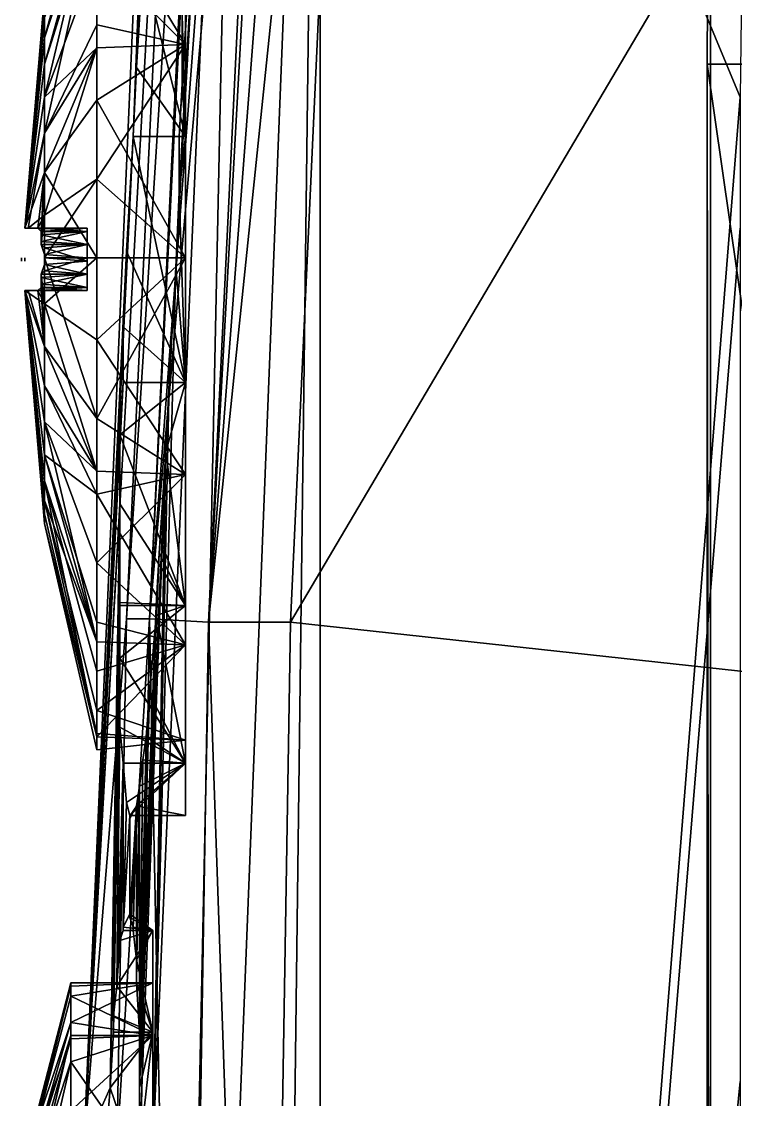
# Model space of a CAD drawing. Header units: metres. Extents: x -0.073 to 0.073, y -0.252 to 0.252.
# Drawn here: x -0.07219 to -0.05859, y 0.09653 to 0.11706 of the extents above; entities that cross this region are included whole.
import ezdxf

# ---------------------------------------------------------------- set-up
doc = ezdxf.new("R2010")
doc.units = ezdxf.units.M
for name, color, linetype in [('Object_0177', 9, 'CONTINUOUS'), ('Object_0185', 9, 'CONTINUOUS'), ('Object_0190', 9, 'CONTINUOUS'), ('Object_0280', 9, 'CONTINUOUS'), ('Object_0283', 9, 'CONTINUOUS'), ('Object_0285', 9, 'CONTINUOUS'), ('Object_0438', 9, 'CONTINUOUS'), ('Object_0509', 9, 'CONTINUOUS'), ('Object_0513', 9, 'CONTINUOUS'), ('Object_0540', 9, 'CONTINUOUS'), ('Object_0564', 9, 'CONTINUOUS'), ('Object_0565', 9, 'CONTINUOUS'), ('Object_0613', 9, 'CONTINUOUS'), ('Object_0695', 9, 'CONTINUOUS'), ('Object_0696', 9, 'CONTINUOUS'), ('Object_0697', 9, 'CONTINUOUS'), ('Object_0837', 9, 'CONTINUOUS'), ('Object_0838', 9, 'CONTINUOUS'), ('Object_0839', 9, 'CONTINUOUS'), ('Object_0851', 9, 'CONTINUOUS'), ('Object_0872', 9, 'CONTINUOUS'), ('Object_0928', 9, 'CONTINUOUS'), ('Object_0967', 9, 'CONTINUOUS'), ('Object_1019', 9, 'CONTINUOUS'), ('Object_1033', 9, 'CONTINUOUS'), ('Object_1059', 133, 'CONTINUOUS'), ('Object_1060', 133, 'CONTINUOUS')]:
    doc.layers.add(name, color=color, linetype=linetype)

msp = doc.modelspace()

# ---------------------------------------------------------------- linework, layer by layer
at = {"layer": 'Object_0177'}
for points in [[(-0.050375, 0.133875, 0.181312), (-0.067063, 0.105625, 0.181312), (0.025312, 0.095563, 0.181312)], [(-0.067063, 0.105625, 0.181312), (-0.050375, 0.133875, 0.181312), (-0.065813, 0.13275, 0.181312)], [(-0.067563, 0.075063, 0.181312), (0.025312, 0.095563, 0.181312), (-0.067063, 0.105625, 0.181312)]]:
    msp.add_3dface(points, dxfattribs=at)
at = {"layer": 'Object_0185'}
for points in [[(-0.06925, 0.135938, 0.168125), (-0.071, 0.095625, 0.168125), (-0.06875, 0.135625, 0.178313)], [(-0.070188, 0.105688, 0.178313), (-0.06875, 0.135625, 0.178313), (-0.071, 0.095625, 0.168125)], [(-0.071, 0.095625, 0.168125), (-0.070375, 0.095563, 0.178313), (-0.070188, 0.105688, 0.178313)]]:
    msp.add_3dface(points, dxfattribs=at)
at = {"layer": 'Object_0190'}
for points in [[(-0.070188, 0.105688, 0.178313), (-0.068313, 0.135188, 0.179812), (-0.06875, 0.135625, 0.178313)], [(-0.06975, 0.105688, 0.179812), (-0.068313, 0.135188, 0.179812), (-0.070188, 0.105688, 0.178313)], [(-0.068313, 0.135188, 0.179812), (-0.06975, 0.105688, 0.179812), (-0.06825, 0.135125, 0.179938)], [(-0.067563, 0.134438, 0.180688), (-0.06825, 0.135125, 0.179938), (-0.06975, 0.105688, 0.179812)], [(-0.06975, 0.105688, 0.179812), (-0.06725, 0.134125, 0.180875), (-0.067563, 0.134438, 0.180688)], [(-0.06725, 0.134125, 0.180875), (-0.06975, 0.105688, 0.179812), (-0.068625, 0.105625, 0.180937)], [(-0.068625, 0.105625, 0.180937), (-0.067063, 0.133938, 0.181), (-0.06725, 0.134125, 0.180875)], [(-0.067063, 0.133938, 0.181), (-0.068625, 0.105625, 0.180937), (-0.0665, 0.133438, 0.181188)], [(-0.065813, 0.13275, 0.181312), (-0.0665, 0.133438, 0.181188), (-0.068625, 0.105625, 0.180937)], [(-0.065813, 0.13275, 0.181312), (-0.068625, 0.105625, 0.180937), (-0.067063, 0.105625, 0.181312)], [(-0.070188, 0.105688, 0.178313), (-0.070375, 0.095563, 0.178313), (-0.06975, 0.105688, 0.179812)], [(-0.07025, 0.075063, 0.179812), (-0.06975, 0.105688, 0.179812), (-0.070375, 0.095563, 0.178313)], [(-0.06975, 0.105688, 0.179812), (-0.07025, 0.075063, 0.179812), (-0.069125, 0.075063, 0.180937)], [(-0.069125, 0.075063, 0.180937), (-0.068625, 0.105625, 0.180937), (-0.06975, 0.105688, 0.179812)], [(-0.068625, 0.105625, 0.180937), (-0.069125, 0.075063, 0.180937), (-0.067563, 0.075063, 0.181312)], [(-0.067563, 0.075063, 0.181312), (-0.067063, 0.105625, 0.181312), (-0.068625, 0.105625, 0.180937)]]:
    msp.add_3dface(points, dxfattribs=at)
at = {"layer": 'Object_0280'}
for points in [[(-0.06925, 0.135938, 0.168125), (-0.070063, 0.114875, 0.161625), (-0.071, 0.095625, 0.168125)], [(-0.07, 0.116188, 0.161187), (-0.070063, 0.114875, 0.161625), (-0.06925, 0.135938, 0.168125)], [(-0.06925, 0.135938, 0.168125), (-0.069875, 0.118125, 0.16025), (-0.07, 0.116188, 0.161187)], [(-0.069688, 0.095563, 0.138125), (-0.06925, 0.112375, 0.140625), (-0.068, 0.13475, 0.138125)], [(-0.069187, 0.113812, 0.140688), (-0.068, 0.13475, 0.138125), (-0.06925, 0.112375, 0.140625)], [(-0.068, 0.13475, 0.138125), (-0.069187, 0.113812, 0.140688), (-0.069187, 0.114875, 0.140938)], [(-0.069187, 0.114875, 0.140938), (-0.069125, 0.115875, 0.141188), (-0.068, 0.13475, 0.138125)], [(-0.069125, 0.117188, 0.141687), (-0.068, 0.13475, 0.138125), (-0.069125, 0.115875, 0.141188)], [(-0.070063, 0.114875, 0.161625), (-0.070188, 0.112687, 0.161875), (-0.071, 0.095625, 0.168125)], [(-0.07025, 0.11125, 0.161813), (-0.071, 0.095625, 0.168125), (-0.070188, 0.112687, 0.161875)], [(-0.06925, 0.112375, 0.140625), (-0.069688, 0.095563, 0.138125), (-0.069375, 0.110188, 0.140875)], [(-0.071, 0.095625, 0.168125), (-0.07025, 0.11125, 0.161813), (-0.07025, 0.110188, 0.161563)], [(-0.07025, 0.110188, 0.161563), (-0.070313, 0.109188, 0.161313), (-0.071, 0.095625, 0.168125)], [(-0.069375, 0.110188, 0.140875), (-0.069688, 0.095563, 0.138125), (-0.069437, 0.108875, 0.141312)], [(-0.070313, 0.107875, 0.160812), (-0.071, 0.095625, 0.168125), (-0.070313, 0.109188, 0.161313)], [(-0.069938, 0.095563, 0.143688), (-0.069938, 0.09675, 0.144437), (-0.069437, 0.108875, 0.141312)], [(-0.069938, 0.0975, 0.145125), (-0.069437, 0.108875, 0.141312), (-0.069938, 0.09675, 0.144437)], [(-0.069938, 0.0975, 0.145125), (-0.069563, 0.106938, 0.14225), (-0.069437, 0.108875, 0.141312)], [(-0.069938, 0.095563, 0.143688), (-0.069437, 0.108875, 0.141312), (-0.069688, 0.095563, 0.138125)], [(-0.071, 0.095625, 0.168125), (-0.070313, 0.107875, 0.160812), (-0.0705, 0.09675, 0.158125)], [(-0.070313, 0.106, 0.159625), (-0.0705, 0.09675, 0.158125), (-0.070313, 0.107875, 0.160812)], [(-0.069563, 0.106938, 0.14225), (-0.069938, 0.0975, 0.145125), (-0.069625, 0.105938, 0.142937)], [(-0.0705, 0.09675, 0.158125), (-0.070313, 0.106, 0.159625), (-0.070313, 0.105938, 0.159562)], [(-0.070313, 0.105938, 0.159562), (-0.070313, 0.104937, 0.158687), (-0.0705, 0.09675, 0.158125)], [(-0.069625, 0.10575, 0.143062), (-0.069625, 0.105938, 0.142937), (-0.069938, 0.0975, 0.145125)], [(-0.06975, 0.10425, 0.144625), (-0.069625, 0.10575, 0.143062), (-0.069938, 0.0975, 0.145125)], [(-0.0705, 0.09675, 0.158125), (-0.070313, 0.104937, 0.158687), (-0.070438, 0.097812, 0.157)], [(-0.070438, 0.098125, 0.15675), (-0.070313, 0.104937, 0.158687), (-0.070375, 0.098688, 0.155937)], [(-0.070313, 0.104937, 0.158687), (-0.070438, 0.098125, 0.15675), (-0.070438, 0.097812, 0.157)], [(-0.070313, 0.103625, 0.157), (-0.070375, 0.098688, 0.155937), (-0.070313, 0.104937, 0.158687)], [(-0.069938, 0.0975, 0.145125), (-0.069813, 0.103438, 0.14575), (-0.06975, 0.10425, 0.144625)], [(-0.07025, 0.102938, 0.155875), (-0.070375, 0.098688, 0.155937), (-0.070313, 0.103625, 0.157)], [(-0.069813, 0.103438, 0.14575), (-0.069938, 0.0975, 0.145125), (-0.069875, 0.103, 0.146688)], [(-0.070375, 0.098688, 0.155937), (-0.07025, 0.102938, 0.155875), (-0.070313, 0.099562, 0.154125)], [(-0.070313, 0.099562, 0.154125), (-0.07025, 0.102938, 0.155813), (-0.07025, 0.09975, 0.153313)], [(-0.07025, 0.102938, 0.155813), (-0.070313, 0.099562, 0.154125), (-0.07025, 0.102938, 0.155875)], [(-0.070188, 0.102187, 0.15375), (-0.07025, 0.09975, 0.153313), (-0.07025, 0.102938, 0.155813)], [(-0.069875, 0.103, 0.146688), (-0.069938, 0.097812, 0.1455), (-0.069938, 0.1025, 0.14775)], [(-0.069938, 0.097812, 0.1455), (-0.069875, 0.103, 0.146688), (-0.069938, 0.0975, 0.145125)], [(-0.069938, 0.1025, 0.14775), (-0.07, 0.099188, 0.1475), (-0.07, 0.102125, 0.149125)], [(-0.07, 0.099188, 0.1475), (-0.069938, 0.1025, 0.14775), (-0.07, 0.09875, 0.146625)], [(-0.07, 0.09875, 0.146625), (-0.069938, 0.1025, 0.14775), (-0.069938, 0.097812, 0.1455)], [(-0.070125, 0.101938, 0.152375), (-0.07025, 0.099813, 0.153187), (-0.070188, 0.102187, 0.15375)], [(-0.07025, 0.09975, 0.153313), (-0.070188, 0.102187, 0.15375), (-0.07025, 0.099813, 0.153187)], [(-0.070125, 0.1, 0.150313), (-0.07, 0.102125, 0.149125), (-0.070063, 0.099813, 0.149375)], [(-0.07, 0.102125, 0.149125), (-0.070125, 0.1, 0.150313), (-0.070125, 0.101875, 0.15125)], [(-0.070063, 0.09975, 0.149188), (-0.070063, 0.099813, 0.149375), (-0.07, 0.102125, 0.149125)], [(-0.070063, 0.09975, 0.149188), (-0.07, 0.102125, 0.149125), (-0.07, 0.099188, 0.1475)], [(-0.07025, 0.099813, 0.153187), (-0.070125, 0.101938, 0.152375), (-0.070125, 0.100062, 0.15125)], [(-0.070125, 0.101875, 0.15125), (-0.070125, 0.100062, 0.15125), (-0.070125, 0.101938, 0.15125)], [(-0.070125, 0.101938, 0.15125), (-0.070125, 0.100062, 0.15125), (-0.070125, 0.101938, 0.152375)], [(-0.070125, 0.100062, 0.15125), (-0.070125, 0.101875, 0.15125), (-0.070125, 0.1, 0.150313)], [(-0.0705, 0.09675, 0.158125), (-0.070562, 0.095938, 0.158687), (-0.071, 0.095625, 0.168125)]]:
    msp.add_3dface(points, dxfattribs=at)
at = {"layer": 'Object_0283'}
for points in [[(-0.070125, 0.100062, 0.15125), (-0.069688, 0.09975, 0.153375), (-0.07025, 0.099813, 0.153187)], [(-0.069688, 0.09975, 0.153375), (-0.070125, 0.100062, 0.15125), (-0.069688, 0.09975, 0.149125)], [(-0.070125, 0.1, 0.150313), (-0.069688, 0.09975, 0.149125), (-0.070125, 0.100062, 0.15125)], [(-0.069688, 0.09975, 0.149125), (-0.070125, 0.1, 0.150313), (-0.070063, 0.099813, 0.149375)], [(-0.07025, 0.09975, 0.153313), (-0.07025, 0.099813, 0.153187), (-0.069688, 0.09975, 0.153375)], [(-0.070063, 0.099813, 0.149375), (-0.070063, 0.09975, 0.149188), (-0.069688, 0.09975, 0.149125)], [(-0.069688, 0.097812, 0.157062), (-0.070375, 0.098688, 0.155937), (-0.069688, 0.09975, 0.153375)], [(-0.070313, 0.099562, 0.154125), (-0.069688, 0.09975, 0.153375), (-0.070375, 0.098688, 0.155937)], [(-0.069688, 0.09975, 0.153375), (-0.070313, 0.099562, 0.154125), (-0.07025, 0.09975, 0.153313)], [(-0.07, 0.099188, 0.1475), (-0.069688, 0.09975, 0.149125), (-0.070063, 0.09975, 0.149188)], [(-0.069688, 0.09975, 0.149125), (-0.07, 0.099188, 0.1475), (-0.069688, 0.097812, 0.145437)], [(-0.07, 0.09875, 0.146625), (-0.069688, 0.097812, 0.145437), (-0.07, 0.099188, 0.1475)], [(-0.070375, 0.098688, 0.155937), (-0.069688, 0.097812, 0.157062), (-0.070438, 0.098125, 0.15675)], [(-0.069688, 0.097812, 0.145437), (-0.07, 0.09875, 0.146625), (-0.069938, 0.097812, 0.1455)], [(-0.070438, 0.097812, 0.157), (-0.070438, 0.098125, 0.15675), (-0.069688, 0.097812, 0.157062)], [(-0.070438, 0.097812, 0.157), (-0.069688, 0.097812, 0.157062), (-0.0705, 0.09675, 0.158125)], [(-0.069688, 0.094375, 0.159437), (-0.0705, 0.09675, 0.158125), (-0.069688, 0.097812, 0.157062)], [(-0.069688, 0.097812, 0.145437), (-0.069938, 0.097812, 0.1455), (-0.069938, 0.0975, 0.145125)], [(-0.069938, 0.0975, 0.145125), (-0.069938, 0.09675, 0.144437), (-0.069688, 0.097812, 0.145437)], [(-0.069938, 0.095563, 0.143688), (-0.069688, 0.097812, 0.145437), (-0.069938, 0.09675, 0.144437)], [(-0.069688, 0.097812, 0.145437), (-0.069938, 0.095563, 0.143688), (-0.069688, 0.094375, 0.143062)], [(-0.0705, 0.09675, 0.158125), (-0.069688, 0.094375, 0.159437), (-0.070562, 0.095938, 0.158687)]]:
    msp.add_3dface(points, dxfattribs=at)
at = {"layer": 'Object_0285'}
for points in [[(-0.069063, 0.114875, 0.161625), (-0.069875, 0.118125, 0.16025), (-0.069063, 0.119125, 0.159562)], [(-0.069063, 0.119125, 0.142937), (-0.069063, 0.119063, 0.142875), (-0.069063, 0.114875, 0.140875)], [(-0.069125, 0.117188, 0.141687), (-0.069063, 0.114875, 0.140875), (-0.069063, 0.119063, 0.142875)], [(-0.069875, 0.118125, 0.16025), (-0.069063, 0.114875, 0.161625), (-0.07, 0.116188, 0.161187)], [(-0.069063, 0.114875, 0.140875), (-0.069125, 0.117188, 0.141687), (-0.069125, 0.115875, 0.141188)], [(-0.069063, 0.114875, 0.161625), (-0.070063, 0.114875, 0.161625), (-0.07, 0.116188, 0.161187)], [(-0.069125, 0.115875, 0.141188), (-0.069187, 0.114875, 0.140938), (-0.069063, 0.114875, 0.140875)], [(-0.070063, 0.114875, 0.161625), (-0.069063, 0.110188, 0.161625), (-0.070188, 0.112687, 0.161875)], [(-0.069063, 0.110188, 0.161625), (-0.070063, 0.114875, 0.161625), (-0.069063, 0.114875, 0.161625)], [(-0.069187, 0.113812, 0.140688), (-0.069063, 0.114875, 0.140875), (-0.069187, 0.114875, 0.140938)], [(-0.069063, 0.114875, 0.140875), (-0.069187, 0.113812, 0.140688), (-0.069063, 0.110188, 0.140875)], [(-0.06925, 0.112375, 0.140625), (-0.069063, 0.110188, 0.140875), (-0.069187, 0.113812, 0.140688)], [(-0.07025, 0.11125, 0.161813), (-0.070188, 0.112687, 0.161875), (-0.069063, 0.110188, 0.161625)], [(-0.069063, 0.110188, 0.140875), (-0.06925, 0.112375, 0.140625), (-0.069375, 0.110188, 0.140875)], [(-0.069063, 0.110188, 0.161625), (-0.07025, 0.110188, 0.161563), (-0.07025, 0.11125, 0.161813)], [(-0.069063, 0.105938, 0.159562), (-0.070313, 0.109188, 0.161313), (-0.069063, 0.110188, 0.161625)], [(-0.07025, 0.110188, 0.161563), (-0.069063, 0.110188, 0.161625), (-0.070313, 0.109188, 0.161313)], [(-0.069437, 0.108875, 0.141312), (-0.069063, 0.110188, 0.140875), (-0.069375, 0.110188, 0.140875)], [(-0.069063, 0.110188, 0.140875), (-0.069437, 0.108875, 0.141312), (-0.069063, 0.105938, 0.142937)], [(-0.070313, 0.109188, 0.161313), (-0.069063, 0.105938, 0.159562), (-0.070313, 0.107875, 0.160812)], [(-0.069563, 0.106938, 0.14225), (-0.069063, 0.105938, 0.142937), (-0.069437, 0.108875, 0.141312)], [(-0.070313, 0.106, 0.159625), (-0.070313, 0.107875, 0.160812), (-0.069063, 0.105938, 0.159562)], [(-0.069063, 0.105938, 0.142937), (-0.069563, 0.106938, 0.14225), (-0.069625, 0.105938, 0.142937)], [(-0.069063, 0.105938, 0.159562), (-0.070313, 0.105938, 0.159562), (-0.070313, 0.106, 0.159625)], [(-0.069063, 0.102938, 0.155875), (-0.070313, 0.104937, 0.158687), (-0.069063, 0.105938, 0.159562)], [(-0.070313, 0.105938, 0.159562), (-0.069063, 0.105938, 0.159562), (-0.070313, 0.104937, 0.158687)], [(-0.06975, 0.10425, 0.144625), (-0.069063, 0.102938, 0.146625), (-0.069625, 0.10575, 0.143062)], [(-0.069063, 0.105938, 0.142937), (-0.069625, 0.10575, 0.143062), (-0.069063, 0.102938, 0.146625)], [(-0.069625, 0.10575, 0.143062), (-0.069063, 0.105938, 0.142937), (-0.069625, 0.105938, 0.142937)], [(-0.070313, 0.104937, 0.158687), (-0.069063, 0.102938, 0.155875), (-0.070313, 0.103625, 0.157)], [(-0.06975, 0.10425, 0.144625), (-0.069813, 0.103438, 0.14575), (-0.069063, 0.102938, 0.146625)], [(-0.07025, 0.102938, 0.155875), (-0.070313, 0.103625, 0.157), (-0.069063, 0.102938, 0.155875)], [(-0.069875, 0.103, 0.146688), (-0.069063, 0.102938, 0.146625), (-0.069813, 0.103438, 0.14575)], [(-0.07025, 0.102938, 0.155813), (-0.07025, 0.102938, 0.155875), (-0.069063, 0.102938, 0.155875)], [(-0.069063, 0.102938, 0.155875), (-0.070188, 0.102187, 0.15375), (-0.07025, 0.102938, 0.155813)], [(-0.070188, 0.102187, 0.15375), (-0.069063, 0.102938, 0.155875), (-0.070125, 0.101938, 0.152375)], [(-0.069063, 0.101938, 0.15125), (-0.070125, 0.101938, 0.152375), (-0.069063, 0.102938, 0.155875)], [(-0.069063, 0.102938, 0.146625), (-0.07, 0.102125, 0.149125), (-0.069063, 0.101938, 0.15125)], [(-0.07, 0.102125, 0.149125), (-0.069063, 0.102938, 0.146625), (-0.069938, 0.1025, 0.14775)], [(-0.069063, 0.102938, 0.146625), (-0.069875, 0.103, 0.146688), (-0.069938, 0.1025, 0.14775)], [(-0.070125, 0.101938, 0.15125), (-0.069063, 0.101938, 0.15125), (-0.07, 0.102125, 0.149125)], [(-0.070125, 0.101938, 0.152375), (-0.069063, 0.101938, 0.15125), (-0.070125, 0.101938, 0.15125)]]:
    msp.add_3dface(points, dxfattribs=at)
at = {"layer": 'Object_0438'}
for points in [[(-0.059063, 0.12875, 0.083625), (-0.052813, 0.100313, 0.083562), (-0.059063, 0.060625, 0.083625)], [(-0.052813, 0.100313, 0.083562), (-0.059063, 0.12875, 0.083625), (-0.052813, 0.12875, 0.083562)], [(-0.052813, 0.060625, 0.083562), (-0.059063, 0.060625, 0.083625), (-0.052813, 0.100313, 0.083562)]]:
    msp.add_3dface(points, dxfattribs=at)
at = {"layer": 'Object_0509'}
for points in [[(-0.07125, 0.09875, 0.151938), (-0.072125, 0.095375, 0.151625), (-0.07125, 0.098, 0.154562)], [(-0.07125, 0.09875, 0.151938), (-0.07125, 0.098688, 0.15125), (-0.072125, 0.095375, 0.151625)], [(-0.072125, 0.095188, 0.150125), (-0.072125, 0.095375, 0.151625), (-0.07125, 0.098688, 0.15125)], [(-0.07125, 0.098688, 0.15125), (-0.07125, 0.0985, 0.149188), (-0.072125, 0.095188, 0.150125)], [(-0.07125, 0.097688, 0.147563), (-0.072125, 0.095188, 0.150125), (-0.07125, 0.0985, 0.149188)], [(-0.072125, 0.094938, 0.153063), (-0.07125, 0.098, 0.154562), (-0.072125, 0.095375, 0.151625)], [(-0.07125, 0.098, 0.154562), (-0.072125, 0.094938, 0.153063), (-0.07125, 0.09775, 0.154938)], [(-0.072125, 0.094, 0.15425), (-0.07125, 0.09775, 0.154938), (-0.072125, 0.094938, 0.153063)], [(-0.07125, 0.09775, 0.154938), (-0.072125, 0.094, 0.15425), (-0.07125, 0.096313, 0.156812)], [(-0.072125, 0.095188, 0.150125), (-0.07125, 0.097688, 0.147563), (-0.072125, 0.094562, 0.148812)], [(-0.07125, 0.09725, 0.14675), (-0.072125, 0.094562, 0.148812), (-0.07125, 0.097688, 0.147563)], [(-0.072125, 0.094562, 0.148812), (-0.07125, 0.09725, 0.14675), (-0.072125, 0.093437, 0.14775)], [(-0.07125, 0.09725, 0.14675), (-0.07125, 0.09525, 0.144875), (-0.072125, 0.093437, 0.14775)]]:
    msp.add_3dface(points, dxfattribs=at)
at = {"layer": 'Object_0513'}
for points in [[(-0.0585, 0.115625, 0.14), (-0.0665, 0.134875, 0.138125), (-0.05825, 0.135625, 0.140063)], [(-0.0665, 0.134875, 0.138125), (-0.0585, 0.115625, 0.14), (-0.0665, 0.015188, 0.138125)], [(-0.0585, 0.113125, 0.14), (-0.0665, 0.015188, 0.138125), (-0.0585, 0.115625, 0.14)], [(-0.0585, 0.113125, 0.14), (-0.0585, 0.096875, 0.14), (-0.0665, 0.015188, 0.138125)], [(-0.0585, 0.094375, 0.14), (-0.0665, 0.015188, 0.138125), (-0.0585, 0.096875, 0.14)]]:
    msp.add_3dface(points, dxfattribs=at)
at = {"layer": 'Object_0540'}
for points in [[(-0.052813, 0.12875, 0.091375), (-0.059063, 0.12875, 0.091438), (-0.052813, 0.100313, 0.091375)], [(-0.059063, 0.060625, 0.091438), (-0.052813, 0.100313, 0.091375), (-0.059063, 0.12875, 0.091438)], [(-0.052813, 0.100313, 0.091375), (-0.059063, 0.060625, 0.091438), (-0.052813, 0.060625, 0.091375)]]:
    msp.add_3dface(points, dxfattribs=at)
at = {"layer": 'Object_0564'}
for points in [[(-0.069063, 0.119875, 0.157125), (-0.07075, 0.118313, 0.158625), (-0.069063, 0.116625, 0.159688)], [(-0.069063, 0.116625, 0.142813), (-0.07075, 0.119438, 0.144875), (-0.069063, 0.119875, 0.145375)], [(-0.07075, 0.119438, 0.144875), (-0.069063, 0.116625, 0.142813), (-0.07075, 0.117, 0.143)], [(-0.07075, 0.116562, 0.159562), (-0.069063, 0.116625, 0.159688), (-0.07075, 0.118313, 0.158625)], [(-0.069063, 0.116625, 0.142813), (-0.07075, 0.116562, 0.142875), (-0.07075, 0.117, 0.143)], [(-0.069063, 0.112563, 0.160625), (-0.069063, 0.116625, 0.159688), (-0.07075, 0.115563, 0.160125)], [(-0.069063, 0.116625, 0.159688), (-0.07075, 0.116562, 0.159562), (-0.07075, 0.115563, 0.160125)], [(-0.069063, 0.112563, 0.141875), (-0.07075, 0.114063, 0.142), (-0.069063, 0.116625, 0.142813)], [(-0.07075, 0.116562, 0.142875), (-0.069063, 0.116625, 0.142813), (-0.07075, 0.114063, 0.142)], [(-0.07075, 0.115563, 0.160125), (-0.07075, 0.112563, 0.160625), (-0.069063, 0.112563, 0.160625)], [(-0.069063, 0.112563, 0.141875), (-0.07075, 0.112563, 0.142), (-0.07075, 0.114063, 0.142)], [(-0.069063, 0.108438, 0.142813), (-0.07075, 0.111, 0.142), (-0.069063, 0.112563, 0.141875)], [(-0.07075, 0.112563, 0.142), (-0.069063, 0.112563, 0.141875), (-0.07075, 0.111, 0.142)], [(-0.07075, 0.1095, 0.160125), (-0.069063, 0.112563, 0.160625), (-0.07075, 0.112563, 0.160625)], [(-0.069063, 0.112563, 0.160625), (-0.07075, 0.1095, 0.160125), (-0.069063, 0.108438, 0.159688)], [(-0.069063, 0.108438, 0.142813), (-0.07075, 0.1085, 0.142875), (-0.07075, 0.111, 0.142)], [(-0.07075, 0.1085, 0.159562), (-0.069063, 0.108438, 0.159688), (-0.07075, 0.1095, 0.160125)], [(-0.07075, 0.1085, 0.142875), (-0.069063, 0.108438, 0.142813), (-0.07075, 0.108063, 0.143)], [(-0.069063, 0.108438, 0.159688), (-0.07075, 0.1085, 0.159562), (-0.07075, 0.10675, 0.158625)], [(-0.069063, 0.105188, 0.145375), (-0.07075, 0.108063, 0.143), (-0.069063, 0.108438, 0.142813)], [(-0.069063, 0.108438, 0.159688), (-0.07075, 0.10675, 0.158625), (-0.069063, 0.105188, 0.157125)], [(-0.07075, 0.108063, 0.143), (-0.069063, 0.105188, 0.145375), (-0.07075, 0.105625, 0.144875)], [(-0.07075, 0.10525, 0.157), (-0.069063, 0.105188, 0.157125), (-0.07075, 0.10675, 0.158625)], [(-0.07075, 0.10525, 0.145437), (-0.07075, 0.105625, 0.144875), (-0.069063, 0.105188, 0.145375)], [(-0.07075, 0.10525, 0.145437), (-0.069063, 0.105188, 0.145375), (-0.07075, 0.103937, 0.1475)], [(-0.069063, 0.105188, 0.157125), (-0.07075, 0.10525, 0.157), (-0.07075, 0.104688, 0.156375)], [(-0.069063, 0.103375, 0.149188), (-0.07075, 0.103937, 0.1475), (-0.069063, 0.105188, 0.145375)], [(-0.069063, 0.105188, 0.157125), (-0.07075, 0.103438, 0.153563), (-0.069063, 0.103375, 0.153313)], [(-0.07075, 0.103438, 0.153563), (-0.069063, 0.105188, 0.157125), (-0.07075, 0.104688, 0.156375)], [(-0.07075, 0.103937, 0.1475), (-0.069063, 0.103375, 0.149188), (-0.07075, 0.1035, 0.149188)], [(-0.07075, 0.1035, 0.149188), (-0.069063, 0.103375, 0.149188), (-0.07075, 0.103188, 0.1505)], [(-0.07075, 0.103188, 0.1505), (-0.069063, 0.103375, 0.153313), (-0.07075, 0.103438, 0.153313)], [(-0.07075, 0.103438, 0.153313), (-0.069063, 0.103375, 0.153313), (-0.07075, 0.103438, 0.153563)], [(-0.069063, 0.103375, 0.153313), (-0.07075, 0.103188, 0.1505), (-0.069063, 0.103375, 0.149188)]]:
    msp.add_3dface(points, dxfattribs=at)
at = {"layer": 'Object_0565'}
for points in [[(-0.07125, 0.098688, 0.15125), (-0.07125, 0.09875, 0.151938), (-0.069688, 0.09875, 0.15125)], [(-0.07125, 0.098, 0.154562), (-0.069688, 0.09875, 0.15125), (-0.07125, 0.09875, 0.151938)], [(-0.069688, 0.09875, 0.15125), (-0.07125, 0.098, 0.154562), (-0.069688, 0.09775, 0.155)], [(-0.07125, 0.098688, 0.15125), (-0.069688, 0.09875, 0.15125), (-0.07125, 0.0985, 0.149188)], [(-0.069688, 0.09775, 0.1475), (-0.07125, 0.0985, 0.149188), (-0.069688, 0.09875, 0.15125)], [(-0.07125, 0.0985, 0.149188), (-0.069688, 0.09775, 0.1475), (-0.07125, 0.097688, 0.147563)], [(-0.07125, 0.09775, 0.154938), (-0.069688, 0.09775, 0.155), (-0.07125, 0.098, 0.154562)], [(-0.069688, 0.09775, 0.155), (-0.07125, 0.096313, 0.156812), (-0.069688, 0.095, 0.15775)], [(-0.069688, 0.09775, 0.155), (-0.07125, 0.09775, 0.154938), (-0.07125, 0.096313, 0.156812)], [(-0.07125, 0.097688, 0.147563), (-0.069688, 0.09775, 0.1475), (-0.07125, 0.09725, 0.14675)], [(-0.069688, 0.095, 0.14475), (-0.07125, 0.09725, 0.14675), (-0.069688, 0.09775, 0.1475)], [(-0.07125, 0.09725, 0.14675), (-0.069688, 0.095, 0.14475), (-0.07125, 0.09525, 0.144875)]]:
    msp.add_3dface(points, dxfattribs=at)
at = {"layer": 'Object_0613'}
for points in [[(-0.059125, 0.11625, 0.084188), (-0.059063, 0.12875, 0.083562), (-0.059063, 0.060625, 0.083562)], [(-0.059063, 0.12875, 0.083562), (-0.059125, 0.11625, 0.084188), (-0.059063, 0.12875, 0.091438)], [(-0.059125, 0.11625, 0.090812), (-0.059063, 0.12875, 0.091438), (-0.059125, 0.11625, 0.084188)], [(-0.059063, 0.12875, 0.091438), (-0.059125, 0.11625, 0.090812), (-0.059063, 0.060625, 0.091438)], [(-0.059125, 0.073188, 0.090812), (-0.059063, 0.060625, 0.091438), (-0.059125, 0.11625, 0.090812)], [(-0.059063, 0.060625, 0.083562), (-0.059125, 0.073188, 0.084188), (-0.059125, 0.11625, 0.084188)]]:
    msp.add_3dface(points, dxfattribs=at)
at = {"layer": 'Object_0695'}
for points in [[(-0.052937, 0.11625, 0.090812), (-0.059125, 0.11625, 0.090812), (-0.052937, 0.11625, 0.08425)], [(-0.059125, 0.11625, 0.084188), (-0.052937, 0.11625, 0.08425), (-0.059125, 0.11625, 0.090812)]]:
    msp.add_3dface(points, dxfattribs=at)
at = {"layer": 'Object_0696'}
for points in [[(-0.052937, 0.073188, 0.084188), (-0.052937, 0.11625, 0.084188), (-0.059125, 0.073188, 0.08425)], [(-0.059125, 0.11625, 0.08425), (-0.059125, 0.073188, 0.08425), (-0.052937, 0.11625, 0.084188)]]:
    msp.add_3dface(points, dxfattribs=at)
at = {"layer": 'Object_0697'}
for points in [[(-0.052937, 0.11625, 0.09075), (-0.052937, 0.073188, 0.09075), (-0.059125, 0.11625, 0.090812)], [(-0.059125, 0.073188, 0.090812), (-0.059125, 0.11625, 0.090812), (-0.052937, 0.073188, 0.09075)]]:
    msp.add_3dface(points, dxfattribs=at)
at = {"layer": 'Object_0837'}
for points in [[(-0.072125, 0.111938, 0.149375), (-0.070938, 0.111938, 0.146875), (-0.071875, 0.111938, 0.147187)], [(-0.070938, 0.111938, 0.146875), (-0.072125, 0.111938, 0.149375), (-0.072125, 0.111938, 0.149688)], [(-0.072125, 0.111938, 0.150813), (-0.072125, 0.111938, 0.15125), (-0.072125, 0.111938, 0.151438)], [(-0.072063, 0.111938, 0.15325), (-0.070938, 0.111938, 0.155625), (-0.072125, 0.111938, 0.1525)], [(-0.072125, 0.111938, 0.15225), (-0.072125, 0.111938, 0.1525), (-0.070938, 0.111938, 0.155625)], [(-0.072125, 0.111938, 0.150813), (-0.072125, 0.111938, 0.151438), (-0.072125, 0.111938, 0.15025)], [(-0.072125, 0.111938, 0.15225), (-0.070938, 0.111938, 0.155625), (-0.072125, 0.111938, 0.151812)], [(-0.070938, 0.111938, 0.146875), (-0.072125, 0.111938, 0.151812), (-0.070938, 0.111938, 0.155625)], [(-0.072125, 0.111938, 0.151812), (-0.070938, 0.111938, 0.146875), (-0.072125, 0.111938, 0.151438)], [(-0.072125, 0.111938, 0.149688), (-0.072125, 0.111938, 0.151438), (-0.070938, 0.111938, 0.146875)], [(-0.072125, 0.111938, 0.151438), (-0.072125, 0.111938, 0.149688), (-0.072125, 0.111938, 0.15025)], [(-0.072063, 0.111938, 0.15375), (-0.071875, 0.111938, 0.155625), (-0.072063, 0.111938, 0.15325)], [(-0.070938, 0.111938, 0.155625), (-0.072063, 0.111938, 0.15325), (-0.071875, 0.111938, 0.155625)], [(-0.071875, 0.111938, 0.146875), (-0.071875, 0.111938, 0.147187), (-0.070938, 0.111938, 0.146875)]]:
    msp.add_3dface(points, dxfattribs=at)
at = {"layer": 'Object_0838'}
for points in [[(-0.071875, 0.113125, 0.155625), (-0.070938, 0.113125, 0.155625), (-0.071813, 0.113063, 0.155937)], [(-0.070938, 0.113063, 0.155937), (-0.071813, 0.113063, 0.155937), (-0.070938, 0.113125, 0.155625)], [(-0.070938, 0.112813, 0.156187), (-0.071813, 0.112875, 0.156125), (-0.070938, 0.113063, 0.155937)], [(-0.071813, 0.113063, 0.155937), (-0.070938, 0.113063, 0.155937), (-0.071813, 0.112875, 0.156125)], [(-0.070938, 0.112813, 0.156187), (-0.071813, 0.112813, 0.156187), (-0.071813, 0.112875, 0.156125)], [(-0.071813, 0.112813, 0.156187), (-0.070938, 0.112813, 0.156187), (-0.07175, 0.112625, 0.15625)], [(-0.070938, 0.112563, 0.15625), (-0.07175, 0.112625, 0.15625), (-0.070938, 0.112813, 0.156187)], [(-0.07175, 0.112625, 0.15625), (-0.070938, 0.112563, 0.15625), (-0.07175, 0.112563, 0.15625)], [(-0.070938, 0.11225, 0.156187), (-0.07175, 0.112313, 0.156187), (-0.070938, 0.112563, 0.15625)], [(-0.07175, 0.112313, 0.156187), (-0.07175, 0.112563, 0.15625), (-0.070938, 0.112563, 0.15625)], [(-0.070938, 0.11225, 0.156187), (-0.071813, 0.11225, 0.156125), (-0.07175, 0.112313, 0.156187)], [(-0.071813, 0.11225, 0.156125), (-0.070938, 0.11225, 0.156187), (-0.071813, 0.112063, 0.156)], [(-0.070938, 0.112, 0.155937), (-0.071813, 0.112063, 0.156), (-0.070938, 0.11225, 0.156187)], [(-0.071813, 0.111938, 0.15575), (-0.070938, 0.111938, 0.155625), (-0.071875, 0.111938, 0.155625)], [(-0.071813, 0.112063, 0.156), (-0.070938, 0.112, 0.155937), (-0.071813, 0.112, 0.155937)], [(-0.071813, 0.112, 0.155937), (-0.070938, 0.112, 0.155937), (-0.071813, 0.111938, 0.15575)], [(-0.070938, 0.111938, 0.155625), (-0.071813, 0.111938, 0.15575), (-0.070938, 0.112, 0.155937)]]:
    msp.add_3dface(points, dxfattribs=at)
at = {"layer": 'Object_0839'}
for points in [[(-0.071813, 0.113125, 0.14675), (-0.070938, 0.113125, 0.146875), (-0.071875, 0.113125, 0.146875)], [(-0.071813, 0.113063, 0.146562), (-0.070938, 0.113063, 0.146562), (-0.071813, 0.113125, 0.14675)], [(-0.070938, 0.113125, 0.146875), (-0.071813, 0.113125, 0.14675), (-0.070938, 0.113063, 0.146562)], [(-0.070938, 0.113063, 0.146562), (-0.071813, 0.113, 0.1465), (-0.070938, 0.112813, 0.146312)], [(-0.071813, 0.113, 0.1465), (-0.070938, 0.113063, 0.146562), (-0.071813, 0.113063, 0.146562)], [(-0.071813, 0.112813, 0.146375), (-0.070938, 0.112813, 0.146312), (-0.071813, 0.113, 0.1465)], [(-0.070938, 0.112813, 0.146312), (-0.071813, 0.112813, 0.146375), (-0.07175, 0.11275, 0.146312)], [(-0.070938, 0.112813, 0.146312), (-0.07175, 0.11275, 0.146312), (-0.070938, 0.1125, 0.14625)], [(-0.07175, 0.11275, 0.146312), (-0.07175, 0.112563, 0.14625), (-0.070938, 0.1125, 0.14625)], [(-0.07175, 0.112438, 0.14625), (-0.070938, 0.1125, 0.14625), (-0.07175, 0.112563, 0.14625)], [(-0.071813, 0.11225, 0.146312), (-0.070938, 0.11225, 0.146312), (-0.07175, 0.112438, 0.14625)], [(-0.070938, 0.1125, 0.14625), (-0.07175, 0.112438, 0.14625), (-0.070938, 0.11225, 0.146312)], [(-0.070938, 0.11225, 0.146312), (-0.071813, 0.112187, 0.146375), (-0.070938, 0.112, 0.146562)], [(-0.070938, 0.11225, 0.146312), (-0.071813, 0.11225, 0.146312), (-0.071813, 0.112187, 0.146375)], [(-0.071813, 0.112, 0.146562), (-0.070938, 0.112, 0.146562), (-0.071813, 0.112187, 0.146375)], [(-0.071875, 0.111938, 0.146875), (-0.070938, 0.111938, 0.146875), (-0.071813, 0.112, 0.146562)], [(-0.070938, 0.112, 0.146562), (-0.071813, 0.112, 0.146562), (-0.070938, 0.111938, 0.146875)]]:
    msp.add_3dface(points, dxfattribs=at)
at = {"layer": 'Object_0851'}
for points in [[(-0.07075, 0.120375, 0.156375), (-0.07175, 0.11675, 0.154), (-0.07075, 0.119812, 0.157)], [(-0.07175, 0.11675, 0.154), (-0.07075, 0.120375, 0.156375), (-0.07175, 0.117375, 0.1525)], [(-0.07075, 0.119812, 0.157), (-0.07175, 0.115625, 0.155188), (-0.07075, 0.118313, 0.158625)], [(-0.07175, 0.115625, 0.155188), (-0.07075, 0.119812, 0.157), (-0.07175, 0.11675, 0.154)], [(-0.07175, 0.117125, 0.14925), (-0.07075, 0.119812, 0.145437), (-0.07175, 0.11625, 0.147875)], [(-0.07075, 0.119438, 0.144875), (-0.07175, 0.11625, 0.147875), (-0.07075, 0.119812, 0.145437)], [(-0.07175, 0.11625, 0.147875), (-0.07075, 0.119438, 0.144875), (-0.07175, 0.114937, 0.146812)], [(-0.07075, 0.119438, 0.144875), (-0.07075, 0.117, 0.143), (-0.07175, 0.114937, 0.146812)], [(-0.07075, 0.116562, 0.159562), (-0.07075, 0.118313, 0.158625), (-0.07175, 0.115625, 0.155188)], [(-0.07175, 0.117563, 0.150813), (-0.072125, 0.113125, 0.1515), (-0.07175, 0.117375, 0.1525)], [(-0.072125, 0.113125, 0.1515), (-0.07175, 0.117563, 0.150813), (-0.072125, 0.113125, 0.15125)], [(-0.07175, 0.117563, 0.150813), (-0.07175, 0.117125, 0.14925), (-0.072125, 0.113125, 0.15125)], [(-0.07175, 0.117375, 0.1525), (-0.072125, 0.113125, 0.151938), (-0.07175, 0.11675, 0.154)], [(-0.072125, 0.113125, 0.151938), (-0.07175, 0.117375, 0.1525), (-0.072125, 0.113125, 0.1515)], [(-0.07175, 0.11625, 0.147875), (-0.072125, 0.113125, 0.150875), (-0.07175, 0.117125, 0.14925)], [(-0.072125, 0.113125, 0.150875), (-0.072125, 0.113125, 0.15125), (-0.07175, 0.117125, 0.14925)], [(-0.07075, 0.116562, 0.142875), (-0.07175, 0.114937, 0.146812), (-0.07075, 0.117, 0.143)], [(-0.07175, 0.11675, 0.154), (-0.072125, 0.113125, 0.1525), (-0.07175, 0.115625, 0.155188)], [(-0.072125, 0.113125, 0.1525), (-0.07175, 0.11675, 0.154), (-0.072125, 0.113125, 0.151938)], [(-0.07075, 0.116562, 0.159562), (-0.07175, 0.115625, 0.155188), (-0.07175, 0.114188, 0.156)], [(-0.07175, 0.114937, 0.146812), (-0.07075, 0.116562, 0.142875), (-0.07175, 0.113375, 0.146312)], [(-0.07075, 0.114063, 0.142), (-0.07175, 0.113375, 0.146312), (-0.07075, 0.116562, 0.142875)], [(-0.07175, 0.114188, 0.156), (-0.07075, 0.115563, 0.160125), (-0.07075, 0.116562, 0.159562)], [(-0.07175, 0.114937, 0.146812), (-0.072125, 0.113125, 0.1505), (-0.07175, 0.11625, 0.147875)], [(-0.072125, 0.113125, 0.150875), (-0.07175, 0.11625, 0.147875), (-0.072125, 0.113125, 0.1505)], [(-0.072125, 0.113125, 0.153125), (-0.07175, 0.115625, 0.155188), (-0.072125, 0.113125, 0.1525)], [(-0.072125, 0.113125, 0.153125), (-0.07175, 0.114188, 0.156), (-0.07175, 0.115625, 0.155188)], [(-0.07075, 0.115563, 0.160125), (-0.07175, 0.114188, 0.156), (-0.07075, 0.112563, 0.160625)], [(-0.072125, 0.113125, 0.15), (-0.07175, 0.114937, 0.146812), (-0.072063, 0.113125, 0.14875)], [(-0.07175, 0.114937, 0.146812), (-0.072125, 0.113125, 0.15), (-0.072125, 0.113125, 0.1505)], [(-0.07175, 0.113375, 0.146312), (-0.072063, 0.113125, 0.14875), (-0.07175, 0.114937, 0.146812)], [(-0.072125, 0.113125, 0.153125), (-0.071875, 0.113125, 0.155625), (-0.07175, 0.114188, 0.156)], [(-0.071875, 0.113125, 0.155625), (-0.071813, 0.113063, 0.155937), (-0.07175, 0.114188, 0.156)], [(-0.07175, 0.114188, 0.156), (-0.071813, 0.113063, 0.155937), (-0.071813, 0.112875, 0.156125)], [(-0.071813, 0.112875, 0.156125), (-0.071813, 0.112813, 0.156187), (-0.07175, 0.114188, 0.156)], [(-0.07175, 0.112625, 0.15625), (-0.07175, 0.114188, 0.156), (-0.071813, 0.112813, 0.156187)], [(-0.07175, 0.114188, 0.156), (-0.07175, 0.112625, 0.15625), (-0.07175, 0.112563, 0.15625)], [(-0.07175, 0.112563, 0.15625), (-0.07075, 0.112563, 0.160625), (-0.07175, 0.114188, 0.156)], [(-0.07175, 0.113375, 0.146312), (-0.07075, 0.114063, 0.142), (-0.07175, 0.112563, 0.14625)], [(-0.07075, 0.112563, 0.142), (-0.07175, 0.112563, 0.14625), (-0.07075, 0.114063, 0.142)], [(-0.072063, 0.113125, 0.14875), (-0.07175, 0.113375, 0.146312), (-0.071875, 0.113125, 0.147313)], [(-0.07175, 0.113375, 0.146312), (-0.071813, 0.113125, 0.14675), (-0.071875, 0.113125, 0.146875)], [(-0.071875, 0.113125, 0.146875), (-0.071875, 0.113125, 0.147313), (-0.07175, 0.113375, 0.146312)], [(-0.071813, 0.112813, 0.146375), (-0.071813, 0.113, 0.1465), (-0.07175, 0.113375, 0.146312)], [(-0.07175, 0.113375, 0.146312), (-0.07175, 0.11275, 0.146312), (-0.071813, 0.112813, 0.146375)], [(-0.071813, 0.113, 0.1465), (-0.071813, 0.113063, 0.146562), (-0.07175, 0.113375, 0.146312)], [(-0.071813, 0.113125, 0.14675), (-0.07175, 0.113375, 0.146312), (-0.071813, 0.113063, 0.146562)], [(-0.07175, 0.11275, 0.146312), (-0.07175, 0.113375, 0.146312), (-0.07175, 0.112563, 0.14625)], [(-0.07175, 0.111688, 0.146312), (-0.07175, 0.112438, 0.14625), (-0.07175, 0.112563, 0.14625)], [(-0.07175, 0.112313, 0.156187), (-0.07175, 0.110875, 0.156), (-0.07175, 0.112563, 0.15625)], [(-0.07175, 0.112563, 0.14625), (-0.07075, 0.112563, 0.142), (-0.07175, 0.111688, 0.146312)], [(-0.07075, 0.112563, 0.142), (-0.07075, 0.111, 0.142), (-0.07175, 0.111688, 0.146312)], [(-0.07175, 0.110875, 0.156), (-0.07075, 0.1095, 0.160125), (-0.07175, 0.112563, 0.15625)], [(-0.07075, 0.112563, 0.160625), (-0.07175, 0.112563, 0.15625), (-0.07075, 0.1095, 0.160125)], [(-0.07175, 0.112438, 0.14625), (-0.07175, 0.111688, 0.146312), (-0.071813, 0.11225, 0.146312)], [(-0.07175, 0.110875, 0.156), (-0.07175, 0.112313, 0.156187), (-0.071813, 0.11225, 0.156125)], [(-0.071813, 0.112187, 0.146375), (-0.071813, 0.11225, 0.146312), (-0.07175, 0.111688, 0.146312)], [(-0.071813, 0.11225, 0.156125), (-0.071813, 0.112063, 0.156), (-0.07175, 0.110875, 0.156)], [(-0.07175, 0.111688, 0.146312), (-0.071813, 0.112, 0.146562), (-0.071813, 0.112187, 0.146375)], [(-0.072125, 0.111938, 0.15125), (-0.07175, 0.1075, 0.150813), (-0.07175, 0.107687, 0.1525)], [(-0.071875, 0.111938, 0.147187), (-0.07175, 0.111688, 0.146312), (-0.072125, 0.111938, 0.149375)], [(-0.07175, 0.110125, 0.146812), (-0.072125, 0.111938, 0.149375), (-0.07175, 0.111688, 0.146312)], [(-0.072125, 0.111938, 0.149375), (-0.07175, 0.110125, 0.146812), (-0.072125, 0.111938, 0.149688)], [(-0.07175, 0.108812, 0.147875), (-0.072125, 0.111938, 0.149688), (-0.07175, 0.110125, 0.146812)], [(-0.072125, 0.111938, 0.149688), (-0.07175, 0.108812, 0.147875), (-0.072125, 0.111938, 0.15025)], [(-0.07175, 0.107938, 0.14925), (-0.072125, 0.111938, 0.15025), (-0.07175, 0.108812, 0.147875)], [(-0.072125, 0.111938, 0.15025), (-0.07175, 0.107938, 0.14925), (-0.072125, 0.111938, 0.150813)], [(-0.072125, 0.111938, 0.15125), (-0.07175, 0.107687, 0.1525), (-0.072125, 0.111938, 0.151438)], [(-0.07175, 0.108312, 0.154), (-0.072125, 0.111938, 0.151438), (-0.07175, 0.107687, 0.1525)], [(-0.072125, 0.111938, 0.151438), (-0.07175, 0.108312, 0.154), (-0.072125, 0.111938, 0.151812)], [(-0.072125, 0.111938, 0.15225), (-0.07175, 0.109437, 0.155188), (-0.072125, 0.111938, 0.1525)], [(-0.07175, 0.110875, 0.156), (-0.072125, 0.111938, 0.1525), (-0.07175, 0.109437, 0.155188)], [(-0.07175, 0.110875, 0.156), (-0.072063, 0.111938, 0.15325), (-0.072125, 0.111938, 0.1525)], [(-0.07175, 0.107938, 0.14925), (-0.07175, 0.1075, 0.150813), (-0.072125, 0.111938, 0.150813)], [(-0.072125, 0.111938, 0.15125), (-0.072125, 0.111938, 0.150813), (-0.07175, 0.1075, 0.150813)], [(-0.07175, 0.108312, 0.154), (-0.07175, 0.109437, 0.155188), (-0.072125, 0.111938, 0.151812)], [(-0.072125, 0.111938, 0.15225), (-0.072125, 0.111938, 0.151812), (-0.07175, 0.109437, 0.155188)], [(-0.071875, 0.111938, 0.155625), (-0.072063, 0.111938, 0.15375), (-0.07175, 0.110875, 0.156)], [(-0.072063, 0.111938, 0.15325), (-0.07175, 0.110875, 0.156), (-0.072063, 0.111938, 0.15375)], [(-0.071875, 0.111938, 0.146875), (-0.071813, 0.112, 0.146562), (-0.07175, 0.111688, 0.146312)], [(-0.07175, 0.111688, 0.146312), (-0.071875, 0.111938, 0.147187), (-0.071875, 0.111938, 0.146875)], [(-0.07175, 0.110875, 0.156), (-0.071813, 0.111938, 0.15575), (-0.071875, 0.111938, 0.155625)], [(-0.071813, 0.112063, 0.156), (-0.071813, 0.112, 0.155937), (-0.07175, 0.110875, 0.156)], [(-0.071813, 0.111938, 0.15575), (-0.07175, 0.110875, 0.156), (-0.071813, 0.112, 0.155937)], [(-0.07075, 0.1085, 0.142875), (-0.07175, 0.111688, 0.146312), (-0.07075, 0.111, 0.142)], [(-0.07175, 0.111688, 0.146312), (-0.07075, 0.1085, 0.142875), (-0.07175, 0.110125, 0.146812)], [(-0.07175, 0.109437, 0.155188), (-0.07075, 0.1085, 0.159562), (-0.07175, 0.110875, 0.156)], [(-0.07075, 0.1095, 0.160125), (-0.07175, 0.110875, 0.156), (-0.07075, 0.1085, 0.159562)], [(-0.07075, 0.108063, 0.143), (-0.07175, 0.110125, 0.146812), (-0.07075, 0.1085, 0.142875)], [(-0.07175, 0.110125, 0.146812), (-0.07075, 0.108063, 0.143), (-0.07175, 0.108812, 0.147875)], [(-0.07175, 0.109437, 0.155188), (-0.07175, 0.108312, 0.154), (-0.07075, 0.10525, 0.157)], [(-0.07075, 0.10525, 0.157), (-0.07075, 0.10675, 0.158625), (-0.07175, 0.109437, 0.155188)], [(-0.07075, 0.1085, 0.159562), (-0.07175, 0.109437, 0.155188), (-0.07075, 0.10675, 0.158625)], [(-0.07175, 0.108812, 0.147875), (-0.07075, 0.10525, 0.145437), (-0.07175, 0.107938, 0.14925)], [(-0.07075, 0.10525, 0.145437), (-0.07175, 0.108812, 0.147875), (-0.07075, 0.105625, 0.144875)], [(-0.07075, 0.108063, 0.143), (-0.07075, 0.105625, 0.144875), (-0.07175, 0.108812, 0.147875)], [(-0.07075, 0.104688, 0.156375), (-0.07175, 0.108312, 0.154), (-0.07075, 0.103438, 0.153563)], [(-0.07175, 0.107687, 0.1525), (-0.07075, 0.103438, 0.153563), (-0.07175, 0.108312, 0.154)], [(-0.07075, 0.104688, 0.156375), (-0.07075, 0.10525, 0.157), (-0.07175, 0.108312, 0.154)], [(-0.07075, 0.103937, 0.1475), (-0.07175, 0.107938, 0.14925), (-0.07075, 0.10525, 0.145437)], [(-0.07075, 0.103937, 0.1475), (-0.07075, 0.1035, 0.149188), (-0.07175, 0.107938, 0.14925)], [(-0.07175, 0.1075, 0.150813), (-0.07175, 0.107938, 0.14925), (-0.07075, 0.1035, 0.149188)], [(-0.07075, 0.103438, 0.153563), (-0.07175, 0.107687, 0.1525), (-0.07075, 0.103438, 0.153313)], [(-0.07175, 0.1075, 0.150813), (-0.07075, 0.103438, 0.153313), (-0.07175, 0.107687, 0.1525)], [(-0.07075, 0.103438, 0.153313), (-0.07175, 0.1075, 0.150813), (-0.07075, 0.103188, 0.1505)], [(-0.07075, 0.1035, 0.149188), (-0.07075, 0.103188, 0.1505), (-0.07175, 0.1075, 0.150813)]]:
    msp.add_3dface(points, dxfattribs=at)
at = {"layer": 'Object_0872'}
for points in [[(-0.072063, 0.113125, 0.14875), (-0.071875, 0.113125, 0.155625), (-0.072125, 0.113125, 0.15)], [(-0.072125, 0.113125, 0.153125), (-0.072125, 0.113125, 0.15), (-0.071875, 0.113125, 0.155625)], [(-0.072125, 0.113125, 0.15), (-0.072125, 0.113125, 0.153125), (-0.072125, 0.113125, 0.1505)], [(-0.072125, 0.113125, 0.1505), (-0.072125, 0.113125, 0.153125), (-0.072125, 0.113125, 0.150875)], [(-0.072125, 0.113125, 0.150875), (-0.072125, 0.113125, 0.153125), (-0.072125, 0.113125, 0.1525)], [(-0.072125, 0.113125, 0.1525), (-0.072125, 0.113125, 0.151938), (-0.072125, 0.113125, 0.150875)], [(-0.072125, 0.113125, 0.1515), (-0.072125, 0.113125, 0.150875), (-0.072125, 0.113125, 0.151938)], [(-0.072125, 0.113125, 0.150875), (-0.072125, 0.113125, 0.1515), (-0.072125, 0.113125, 0.15125)], [(-0.071875, 0.113125, 0.147313), (-0.070938, 0.113125, 0.155625), (-0.072063, 0.113125, 0.14875)], [(-0.071875, 0.113125, 0.155625), (-0.072063, 0.113125, 0.14875), (-0.070938, 0.113125, 0.155625)], [(-0.071875, 0.113125, 0.146875), (-0.070938, 0.113125, 0.146875), (-0.071875, 0.113125, 0.147313)], [(-0.070938, 0.113125, 0.155625), (-0.071875, 0.113125, 0.147313), (-0.070938, 0.113125, 0.146875)]]:
    msp.add_3dface(points, dxfattribs=at)
at = {"layer": 'Object_0928'}
for points in [[(-0.069688, 0.097812, 0.157062), (-0.069688, 0.09975, 0.153375), (-0.069688, 0.09875, 0.15125)], [(-0.069688, 0.09975, 0.149125), (-0.069688, 0.09875, 0.15125), (-0.069688, 0.09975, 0.153375)], [(-0.069688, 0.09875, 0.15125), (-0.069688, 0.09975, 0.149125), (-0.069688, 0.09775, 0.1475)], [(-0.069688, 0.097812, 0.145437), (-0.069688, 0.09775, 0.1475), (-0.069688, 0.09975, 0.149125)], [(-0.069688, 0.09775, 0.155), (-0.069688, 0.097812, 0.157062), (-0.069688, 0.09875, 0.15125)], [(-0.069688, 0.09775, 0.1475), (-0.069688, 0.097812, 0.145437), (-0.069688, 0.095, 0.14475)], [(-0.069688, 0.094375, 0.143062), (-0.069688, 0.095, 0.14475), (-0.069688, 0.097812, 0.145437)], [(-0.069688, 0.097812, 0.157062), (-0.069688, 0.09775, 0.155), (-0.069688, 0.094375, 0.159437)], [(-0.069688, 0.095, 0.15775), (-0.069688, 0.094375, 0.159437), (-0.069688, 0.09775, 0.155)]]:
    msp.add_3dface(points, dxfattribs=at)
at = {"layer": 'Object_0967'}
for points in [[(-0.069063, 0.116625, 0.159688), (-0.069063, 0.114875, 0.161625), (-0.069063, 0.119875, 0.157125)], [(-0.069063, 0.119125, 0.159562), (-0.069063, 0.119875, 0.157125), (-0.069063, 0.114875, 0.161625)], [(-0.069063, 0.119875, 0.145375), (-0.069063, 0.119125, 0.142937), (-0.069063, 0.116625, 0.142813)], [(-0.069063, 0.119125, 0.142937), (-0.069063, 0.114875, 0.140875), (-0.069063, 0.112563, 0.141875)], [(-0.069063, 0.112563, 0.141875), (-0.069063, 0.116625, 0.142813), (-0.069063, 0.119125, 0.142937)], [(-0.069063, 0.112563, 0.160625), (-0.069063, 0.114875, 0.161625), (-0.069063, 0.116625, 0.159688)], [(-0.069063, 0.110188, 0.140875), (-0.069063, 0.112563, 0.141875), (-0.069063, 0.114875, 0.140875)], [(-0.069063, 0.114875, 0.161625), (-0.069063, 0.112563, 0.160625), (-0.069063, 0.110188, 0.161625)], [(-0.069063, 0.112563, 0.141875), (-0.069063, 0.110188, 0.140875), (-0.069063, 0.108438, 0.142813)], [(-0.069063, 0.108438, 0.159688), (-0.069063, 0.110188, 0.161625), (-0.069063, 0.112563, 0.160625)], [(-0.069063, 0.105938, 0.142937), (-0.069063, 0.108438, 0.142813), (-0.069063, 0.110188, 0.140875)], [(-0.069063, 0.110188, 0.161625), (-0.069063, 0.108438, 0.159688), (-0.069063, 0.105938, 0.159562)], [(-0.069063, 0.108438, 0.142813), (-0.069063, 0.105938, 0.142937), (-0.069063, 0.105188, 0.145375)], [(-0.069063, 0.105188, 0.157125), (-0.069063, 0.105938, 0.159562), (-0.069063, 0.108438, 0.159688)], [(-0.069063, 0.102938, 0.146625), (-0.069063, 0.105188, 0.145375), (-0.069063, 0.105938, 0.142937)], [(-0.069063, 0.105938, 0.159562), (-0.069063, 0.105188, 0.157125), (-0.069063, 0.102938, 0.155875)], [(-0.069063, 0.105188, 0.145375), (-0.069063, 0.102938, 0.146625), (-0.069063, 0.103375, 0.149188)], [(-0.069063, 0.103375, 0.153313), (-0.069063, 0.102938, 0.155875), (-0.069063, 0.105188, 0.157125)], [(-0.069063, 0.103375, 0.153313), (-0.069063, 0.103375, 0.149188), (-0.069063, 0.102938, 0.146625)], [(-0.069063, 0.102938, 0.146625), (-0.069063, 0.101938, 0.15125), (-0.069063, 0.103375, 0.153313)], [(-0.069063, 0.102938, 0.155875), (-0.069063, 0.103375, 0.153313), (-0.069063, 0.101938, 0.15125)]]:
    msp.add_3dface(points, dxfattribs=at)
at = {"layer": 'Object_1019'}
for points in [[(-0.0665, 0.134875, 0.138125), (-0.069688, 0.0545, 0.138125), (-0.068, 0.13475, 0.138125)], [(-0.069688, 0.0545, 0.138125), (-0.0665, 0.134875, 0.138125), (-0.068, 0.015313, 0.138125)], [(-0.069688, 0.095563, 0.138125), (-0.068, 0.13475, 0.138125), (-0.069688, 0.0545, 0.138125)], [(-0.0665, 0.015188, 0.138125), (-0.068, 0.015313, 0.138125), (-0.0665, 0.134875, 0.138125)]]:
    msp.add_3dface(points, dxfattribs=at)
at = {"layer": 'Object_1033'}
for points in [[(-0.070938, 0.113063, 0.146562), (-0.070938, 0.112, 0.146562), (-0.070938, 0.113125, 0.146875)], [(-0.070938, 0.111938, 0.146875), (-0.070938, 0.113125, 0.146875), (-0.070938, 0.112, 0.146562)], [(-0.070938, 0.113125, 0.146875), (-0.070938, 0.111938, 0.146875), (-0.070938, 0.113125, 0.155625)], [(-0.070938, 0.111938, 0.155625), (-0.070938, 0.113125, 0.155625), (-0.070938, 0.111938, 0.146875)], [(-0.070938, 0.113125, 0.155625), (-0.070938, 0.111938, 0.155625), (-0.070938, 0.113063, 0.155937)], [(-0.070938, 0.112813, 0.146312), (-0.070938, 0.11225, 0.146312), (-0.070938, 0.113063, 0.146562)], [(-0.070938, 0.112, 0.146562), (-0.070938, 0.113063, 0.146562), (-0.070938, 0.11225, 0.146312)], [(-0.070938, 0.112, 0.155937), (-0.070938, 0.113063, 0.155937), (-0.070938, 0.111938, 0.155625)], [(-0.070938, 0.113063, 0.155937), (-0.070938, 0.112, 0.155937), (-0.070938, 0.112813, 0.156187)], [(-0.070938, 0.112813, 0.146312), (-0.070938, 0.1125, 0.14625), (-0.070938, 0.11225, 0.146312)], [(-0.070938, 0.11225, 0.156187), (-0.070938, 0.112813, 0.156187), (-0.070938, 0.112, 0.155937)], [(-0.070938, 0.112813, 0.156187), (-0.070938, 0.11225, 0.156187), (-0.070938, 0.112563, 0.15625)]]:
    msp.add_3dface(points, dxfattribs=at)
at = {"layer": 'Object_1059'}
for points in [[(-0.072187, 0.1125, 0.151187), (-0.072187, 0.112563, 0.151187), (-0.072187, 0.1125, 0.15125)], [(-0.072187, 0.112563, 0.15125), (-0.072187, 0.1125, 0.15125), (-0.072187, 0.112563, 0.151187)], [(-0.072187, 0.1125, 0.15125), (-0.072187, 0.112563, 0.15125), (-0.072187, 0.1125, 0.151312)], [(-0.072187, 0.112563, 0.151312), (-0.072187, 0.1125, 0.151312), (-0.072187, 0.112563, 0.15125)]]:
    msp.add_3dface(points, dxfattribs=at)
at = {"layer": 'Object_1060'}
for points in [[(-0.072125, 0.1125, 0.15125), (-0.072125, 0.1125, 0.151312), (-0.072125, 0.112563, 0.15125)], [(-0.072125, 0.1125, 0.151187), (-0.072125, 0.1125, 0.15125), (-0.072125, 0.112563, 0.15125)], [(-0.072125, 0.112563, 0.151187), (-0.072125, 0.1125, 0.151187), (-0.072125, 0.112563, 0.15125)], [(-0.072125, 0.1125, 0.151312), (-0.072125, 0.112563, 0.151312), (-0.072125, 0.112563, 0.15125)]]:
    msp.add_3dface(points, dxfattribs=at)

doc.saveas('drawing.dxf')
